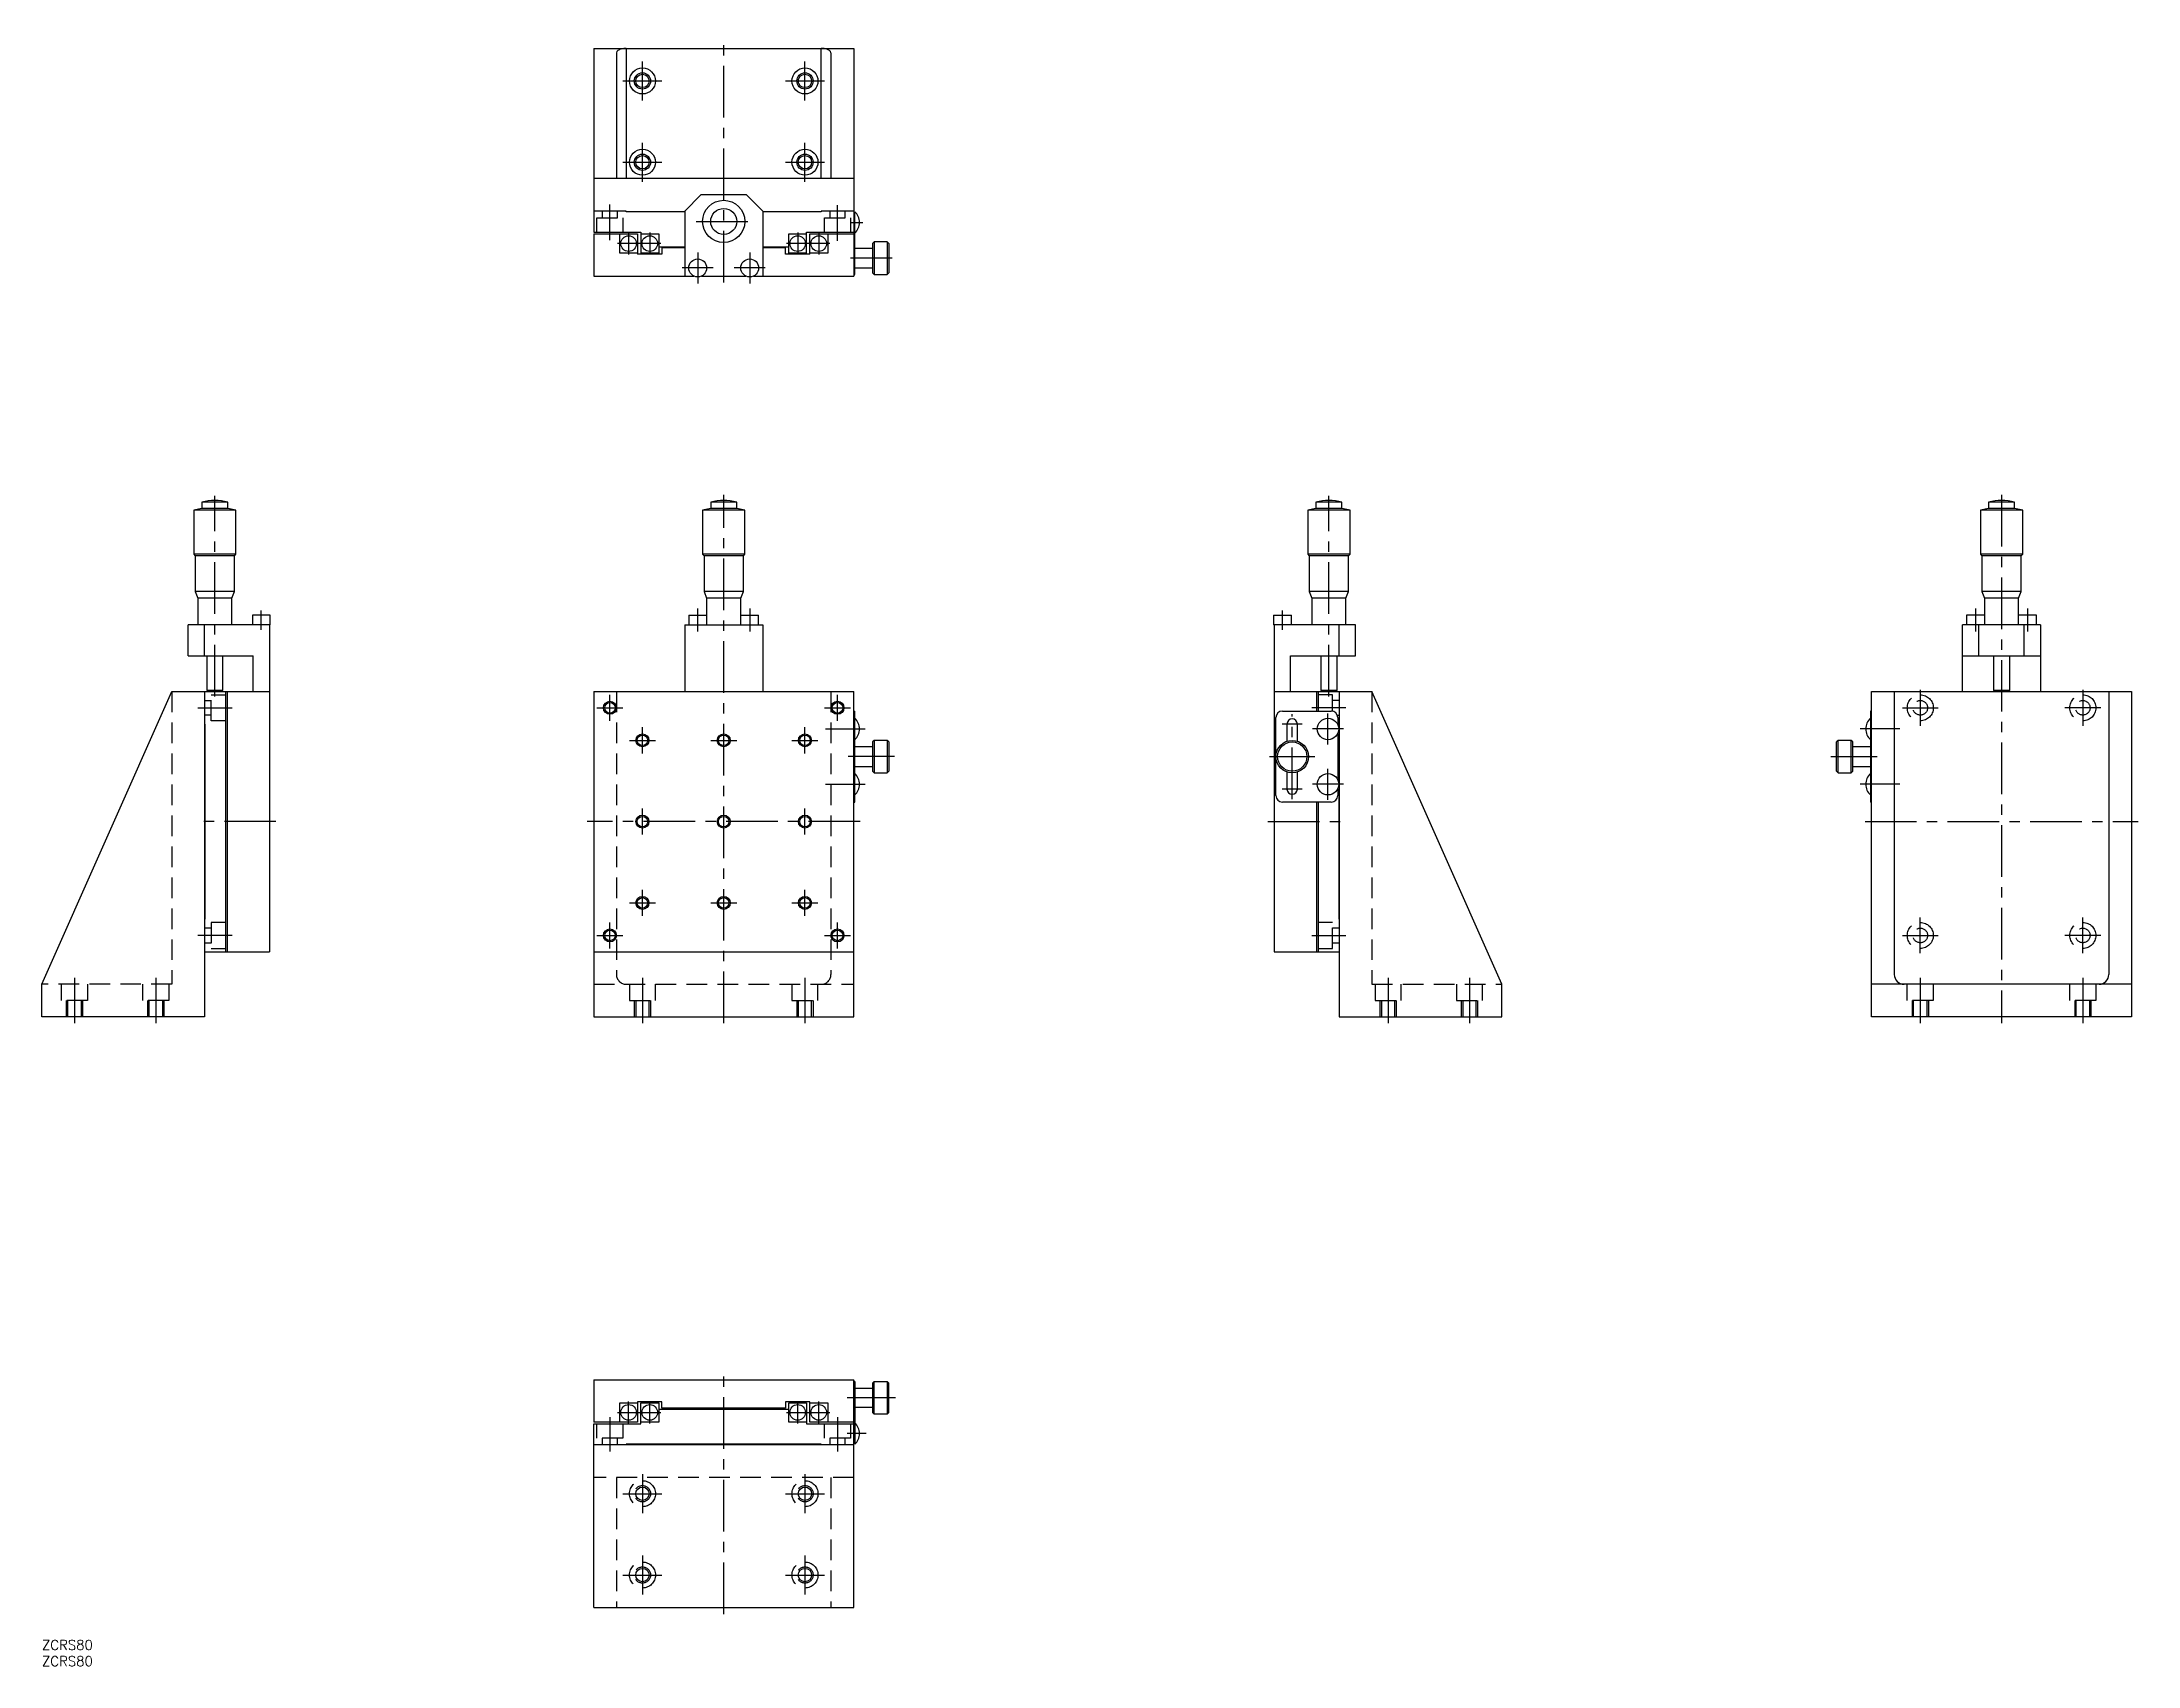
# Model space of a CAD drawing. Extents: x 0 to 645, y -8 to 491.
import ezdxf

# ---------------------------------------------------------------- set-up
doc = ezdxf.new("R2010")
doc.units = 0
doc.header["$LTSCALE"] = 0.5
doc.linetypes.add('CENTER', pattern=[50.8, 31.75, -6.35, 6.35, -6.35])
doc.linetypes.add('DASHED', pattern=[19.05, 12.7, -6.35])
for name, color, linetype in [('MSM_CENTER', 1, 'CENTER'), ('MSM_CONTINUOUS', 7, 'CONTINUOUS'), ('MSM_DASHED', 4, 'DASHED'), ('MSM_NARROW', 5, 'CONTINUOUS'), ('MSM_PART_NUMBER', 7, 'CONTINUOUS')]:
    doc.layers.add(name, color=color, linetype=linetype)
doc.styles.get("Standard").update_dxf_attribs({"font": 'txt.shx', "height": 3, "bigfont": 'bigfont.shx'})

msp = doc.modelspace()

# ---------------------------------------------------------------- linework, layer by layer
at = {"layer": 'MSM_CENTER'}
for p, q in [((209.75, 417.47), (209.75, 491.47)), ((184.75, 473.47), (184.75, 485.47)), ((234.75, 473.47), (234.75, 485.47)), ((178.75, 479.47), (190.75, 479.47)), ((228.75, 479.47), (240.75, 479.47)), ((184.75, 448.47), (184.75, 460.47)), ((234.75, 448.47), (234.75, 460.47)), ((178.75, 454.47), (190.75, 454.47)), ((228.75, 454.47), (240.75, 454.47)), ((174.75, 430.47), (174.75, 441.47)), ((244.75, 430.27), (244.75, 441.27)), ((180.5, 432.86), (180.5, 426.08)), ((187, 432.86), (187, 426.08)), ((201.25, 436.27), (218.25, 436.27)), ((232.5, 432.86), (232.5, 426.08)), ((239, 432.86), (239, 426.08)), ((248.75, 435.97), (252.54, 435.97)), ((190.39, 429.47), (177.11, 429.47)), ((201.75, 426.72), (201.75, 417.22)), ((217.75, 426.72), (217.75, 417.22)), ((242.39, 429.47), (229.11, 429.47)), ((206.5, 421.97), (197, 421.97)), ((222.5, 421.97), (213, 421.97)), ((261.54, 424.97), (248.76, 424.97)), ((53.2, 290.21), (53.2, 351.91)), ((209.75, 189.69), (209.75, 352.19)), ((395.94, 290.21), (395.94, 351.91)), ((602.87, 352.19), (602.87, 189.69)), ((67.5, 310.71), (67.5, 316.66)), ((201.75, 310.19), (201.75, 317.19)), ((217.75, 317.19), (217.75, 310.19)), ((381.64, 310.71), (381.64, 316.66)), ((594.87, 317.19), (594.87, 310.19)), ((610.87, 317.19), (610.87, 310.19)), ((174.75, 282.69), (174.75, 290.69)), ((244.75, 282.69), (244.75, 290.69)), ((577.87, 292.19), (577.87, 281.19)), ((627.87, 292.19), (627.87, 281.19)), ((48, 286.69), (58.5, 286.69)), ((170.75, 286.69), (178.75, 286.69)), ((240.75, 286.69), (248.75, 286.69)), ((384.64, 258.61), (384.64, 284.76)), ((401.14, 286.69), (390.64, 286.69)), ((395.64, 275.41), (395.64, 284.96)), ((572.37, 286.69), (583.37, 286.69)), ((633.37, 286.69), (622.37, 286.69)), ((184.75, 272.69), (184.75, 280.69)), ((234.75, 272.69), (234.75, 280.69)), ((241.06, 280.19), (253.27, 280.19)), ((387.71, 281.69), (381.56, 281.69)), ((400.41, 280.19), (390.86, 280.19)), ((571.55, 280.19), (559.35, 280.19)), ((180.75, 276.69), (188.75, 276.69)), ((205.75, 276.69), (213.75, 276.69)), ((230.75, 276.69), (238.75, 276.69)), ((262.27, 271.69), (248.02, 271.69)), ((377.64, 271.69), (391.64, 271.69)), ((550.35, 271.69), (564.59, 271.69)), ((395.64, 258.41), (395.64, 267.96)), ((241.06, 263.19), (253.27, 263.19)), ((387.71, 261.69), (381.56, 261.69)), ((400.41, 263.19), (390.86, 263.19)), ((571.55, 263.19), (559.35, 263.19)), ((72, 251.69), (48, 251.69)), ((251.75, 251.69), (167.75, 251.69)), ((184.75, 247.69), (184.75, 255.69)), ((234.75, 247.69), (234.75, 255.69)), ((377.14, 251.69), (401.14, 251.69)), ((560.87, 251.69), (644.87, 251.69)), ((180.75, 226.69), (188.75, 226.69)), ((184.75, 222.69), (184.75, 230.69)), ((205.75, 226.69), (213.75, 226.69)), ((230.75, 226.69), (238.75, 226.69)), ((234.75, 222.69), (234.75, 230.69)), ((174.75, 212.69), (174.75, 220.69)), ((244.75, 212.69), (244.75, 220.69)), ((577.87, 211.19), (577.87, 222.19)), ((627.87, 211.19), (627.87, 222.19)), ((58.5, 216.69), (48, 216.69)), ((170.75, 216.69), (178.75, 216.69)), ((240.75, 216.69), (248.75, 216.69)), ((390.64, 216.69), (401.14, 216.69)), ((572.37, 216.69), (583.37, 216.69)), ((633.37, 216.69), (622.37, 216.69)), ((10, 203.69), (10, 189.69)), ((35, 203.69), (35, 189.69)), ((184.75, 203.69), (184.75, 189.69)), ((234.75, 203.69), (234.75, 189.69)), ((414.14, 203.69), (414.14, 189.69)), ((439.14, 203.69), (439.14, 189.69)), ((577.87, 203.69), (577.87, 189.69)), ((627.87, 203.69), (627.87, 189.69)), ((209.75, 8), (209.75, 82)), ((180.5, 66.61), (180.5, 73.39)), ((187, 66.61), (187, 73.39)), ((232.5, 66.61), (232.5, 73.39)), ((239, 66.61), (239, 73.39)), ((262.55, 74.5), (247.75, 74.5)), ((174.75, 68.5), (174.75, 58)), ((177.1, 70), (190.39, 70)), ((229.1, 70), (242.39, 70)), ((244.75, 68.5), (244.75, 58)), ((253.55, 63.5), (247.75, 63.5)), ((184.75, 51), (184.75, 39)), ((234.75, 51), (234.75, 39)), ((178.75, 45), (190.75, 45)), ((228.75, 45), (240.75, 45)), ((184.75, 26), (184.75, 14)), ((234.75, 26), (234.75, 14)), ((178.75, 20), (190.75, 20)), ((228.75, 20), (240.75, 20))]:
    msp.add_line(p, q, dxfattribs=at)
at = {"layer": 'MSM_CONTINUOUS'}
for p, q in [((169.75, 489.47), (249.75, 489.47)), ((169.75, 489.47), (169.75, 432.97)), ((176.75, 488.14), (176.75, 449.47)), ((179.75, 489.47), (179.75, 449.47)), ((239.75, 449.47), (239.75, 489.47)), ((242.75, 488.14), (242.75, 449.47)), ((249.75, 489.47), (249.75, 419.47)), ((249.75, 449.47), (169.75, 449.47)), ((179.75, 439.47), (169.75, 439.47)), ((179.75, 439.27), (179.75, 439.47)), ((197.75, 439.27), (179.75, 439.27)), ((202.75, 444.47), (197.75, 439.47)), ((197.75, 439.47), (197.75, 419.47)), ((216.75, 444.47), (202.75, 444.47)), ((221.75, 439.47), (216.75, 444.47)), ((221.75, 439.47), (221.75, 419.47)), ((239.75, 439.27), (221.75, 439.27)), ((249.75, 439.47), (239.75, 439.47)), ((239.75, 439.47), (239.75, 439.27)), ((249.75, 438.97), (250.05, 438.97)), ((250.05, 419.97), (250.05, 439.27)), ((169.75, 432.97), (184.25, 432.97)), ((169.75, 432.47), (183.25, 432.47)), ((169.75, 432.47), (169.75, 419.47)), ((177.75, 426.47), (177.75, 432.47)), ((183.25, 432.47), (183.25, 426.17)), ((184.25, 432.97), (184.25, 426.47)), ((184.25, 432.47), (189.75, 432.47)), ((189.75, 432.47), (189.75, 426.47)), ((229.75, 432.47), (235.25, 432.47)), ((229.75, 426.47), (229.75, 432.47)), ((235.25, 432.97), (249.75, 432.97)), ((235.25, 426.47), (235.25, 432.97)), ((236.25, 426.17), (236.25, 432.47)), ((236.25, 432.47), (249.75, 432.47)), ((241.75, 432.47), (241.75, 426.47)), ((183.25, 426.47), (177.75, 426.47)), ((190.75, 426.17), (183.25, 426.17)), ((189.75, 426.47), (184.25, 426.47)), ((189.75, 428.47), (197.75, 428.47)), ((190.75, 428.17), (190.75, 426.17)), ((197.75, 428.17), (190.75, 428.17)), ((221.75, 428.47), (229.75, 428.47)), ((228.75, 428.17), (221.75, 428.17)), ((228.75, 426.17), (228.75, 428.17)), ((236.25, 426.17), (228.75, 426.17)), ((235.25, 426.47), (229.75, 426.47)), ((241.75, 426.47), (236.25, 426.47)), ((255.55, 427.97), (250.05, 427.97)), ((256.05, 429.97), (255.55, 429.47)), ((255.55, 429.47), (255.55, 420.47)), ((260.05, 429.97), (256.05, 429.97)), ((256.05, 429.97), (256.05, 419.97)), ((260.55, 429.47), (260.05, 429.97)), ((260.05, 429.97), (260.05, 419.97)), ((260.55, 429.47), (260.55, 420.47)), ((169.75, 419.47), (200.6, 419.47)), ((202.89, 419.47), (216.6, 419.47)), ((218.89, 419.47), (249.75, 419.47)), ((249.75, 419.97), (250.05, 419.97)), ((250.05, 421.97), (255.55, 421.97)), ((255.55, 420.47), (256.05, 419.97)), ((256.05, 419.97), (260.05, 419.97)), ((260.05, 419.97), (260.55, 420.47)), ((49.2, 349.94), (49.2, 347.94)), ((57.2, 349.94), (49.2, 349.94)), ((57.2, 347.94), (57.2, 349.94)), ((205.75, 349.94), (205.75, 347.94)), ((213.75, 349.94), (205.75, 349.94)), ((213.75, 347.94), (213.75, 349.94)), ((391.94, 349.94), (391.94, 347.94)), ((399.94, 349.94), (391.94, 349.94)), ((399.94, 347.94), (399.94, 349.94)), ((598.87, 349.94), (598.87, 347.94)), ((606.87, 349.94), (598.87, 349.94)), ((606.87, 347.94), (606.87, 349.94)), ((49.2, 347.94), (46.7, 347.44)), ((46.7, 347.44), (46.7, 333.94)), ((59.7, 347.44), (46.7, 347.44)), ((57.2, 347.94), (49.2, 347.94)), ((59.7, 347.44), (57.2, 347.94)), ((59.7, 333.94), (59.7, 347.44)), ((205.75, 347.94), (203.25, 347.44)), ((203.25, 347.44), (203.25, 333.94)), ((216.25, 347.44), (203.25, 347.44)), ((213.75, 347.94), (205.75, 347.94)), ((216.25, 347.44), (213.75, 347.94)), ((216.25, 333.94), (216.25, 347.44)), ((391.94, 347.94), (389.44, 347.44)), ((389.44, 347.44), (389.44, 333.94)), ((402.44, 347.44), (389.44, 347.44)), ((399.94, 347.94), (391.94, 347.94)), ((402.44, 347.44), (399.94, 347.94)), ((402.44, 333.94), (402.44, 347.44)), ((598.87, 347.94), (596.37, 347.44)), ((596.37, 347.44), (596.37, 333.94)), ((609.37, 347.44), (596.37, 347.44)), ((606.87, 347.94), (598.87, 347.94)), ((609.37, 347.44), (606.87, 347.94)), ((609.37, 333.94), (609.37, 347.44)), ((46.7, 333.94), (47.15, 333.44)), ((59.7, 333.94), (46.7, 333.94)), ((47.15, 333.44), (47.15, 322.44)), ((59.25, 333.44), (47.15, 333.44)), ((59.25, 333.44), (59.7, 333.94)), ((59.25, 322.44), (59.25, 333.44)), ((203.25, 333.94), (203.7, 333.44)), ((216.25, 333.94), (203.25, 333.94)), ((203.7, 333.44), (203.7, 322.44)), ((215.8, 333.44), (203.7, 333.44)), ((215.8, 333.44), (216.25, 333.94)), ((215.8, 322.44), (215.8, 333.44)), ((389.44, 333.94), (389.89, 333.44)), ((402.44, 333.94), (389.44, 333.94)), ((389.89, 333.44), (389.89, 322.44)), ((401.99, 333.44), (389.89, 333.44)), ((401.99, 333.44), (402.44, 333.94)), ((401.99, 322.44), (401.99, 333.44)), ((596.37, 333.94), (596.82, 333.44)), ((609.37, 333.94), (596.37, 333.94)), ((596.82, 333.44), (596.82, 322.44)), ((608.92, 333.44), (596.82, 333.44)), ((608.92, 333.44), (609.37, 333.94)), ((608.92, 322.44), (608.92, 333.44)), ((47.15, 322.44), (47.95, 320.44)), ((59.25, 322.44), (47.15, 322.44)), ((58.45, 320.44), (59.25, 322.44)), ((203.7, 322.44), (204.5, 320.44)), ((215.8, 322.44), (203.7, 322.44)), ((215, 320.44), (215.8, 322.44)), ((389.89, 322.44), (390.69, 320.44)), ((401.99, 322.44), (389.89, 322.44)), ((401.19, 320.44), (401.99, 322.44)), ((596.82, 322.44), (597.62, 320.44)), ((608.92, 322.44), (596.82, 322.44)), ((608.12, 320.44), (608.92, 322.44)), ((47.95, 320.44), (47.95, 312.19)), ((58.45, 320.44), (47.95, 320.44)), ((58.45, 312.19), (58.45, 320.44)), ((204.5, 320.44), (204.5, 312.19)), ((215, 320.44), (204.5, 320.44)), ((215, 312.19), (215, 320.44)), ((390.69, 320.44), (390.69, 312.19)), ((401.19, 320.44), (390.69, 320.44)), ((401.19, 312.19), (401.19, 320.44)), ((597.62, 320.44), (597.62, 312.19)), ((608.12, 320.44), (597.62, 320.44)), ((608.12, 312.19), (608.12, 320.44)), ((45, 302.69), (45, 312.19)), ((70.25, 312.19), (45, 312.19)), ((50, 302.69), (50, 312.19)), ((64.75, 315.19), (64.75, 312.19)), ((70.25, 315.19), (64.75, 315.19)), ((70, 312.19), (70, 211.69)), ((70.25, 312.19), (70.25, 315.19)), ((197.75, 312.19), (197.75, 291.69)), ((197.75, 312.19), (221.75, 312.19)), ((199, 315.19), (199, 312.19)), ((199, 315.19), (204.5, 315.19)), ((215, 315.19), (220.5, 315.19)), ((220.5, 312.19), (220.5, 315.19)), ((221.75, 312.19), (221.75, 291.69)), ((378.89, 315.19), (378.89, 312.19)), ((378.89, 315.19), (384.39, 315.19)), ((404.14, 312.19), (378.89, 312.19)), ((379.14, 312.19), (379.14, 211.69)), ((384.39, 312.19), (384.39, 315.19)), ((399.14, 302.69), (399.14, 312.19)), ((404.14, 302.69), (404.14, 312.19)), ((590.87, 291.69), (590.87, 312.19)), ((614.87, 312.19), (590.87, 312.19)), ((597.62, 315.19), (592.12, 315.19)), ((592.12, 315.19), (592.12, 312.19)), ((595.87, 302.69), (595.87, 312.19)), ((613.62, 315.19), (608.12, 315.19)), ((609.87, 302.69), (609.87, 312.19)), ((613.62, 312.19), (613.62, 315.19)), ((614.87, 312.19), (614.87, 291.69)), ((45, 302.69), (65, 302.69)), ((50.7, 302.69), (50.7, 292.06)), ((55.7, 292.06), (55.7, 302.69)), ((65, 291.69), (65, 302.69)), ((384.14, 291.69), (384.14, 302.69)), ((384.14, 302.69), (404.14, 302.69)), ((393.44, 302.69), (393.44, 292.06)), ((398.44, 292.06), (398.44, 302.69)), ((590.87, 302.69), (614.87, 302.69)), ((600.37, 302.69), (600.37, 292.06)), ((605.37, 292.06), (605.37, 302.69)), ((0, 201.69), (40, 291.69)), ((40, 291.69), (70, 291.69)), ((50, 291.69), (50, 191.69)), ((55.7, 292.06), (50.7, 292.06)), ((56.5, 291.69), (56.5, 211.69)), ((57, 291.69), (57, 211.69)), ((169.75, 291.69), (249.75, 291.69)), ((169.75, 291.69), (169.75, 191.69)), ((249.75, 191.69), (249.75, 291.69)), ((379.14, 291.69), (409.14, 291.69)), ((392.14, 291.69), (392.14, 285.69)), ((392.64, 291.69), (392.64, 285.69)), ((398.44, 292.06), (393.44, 292.06)), ((399.14, 291.69), (399.14, 191.69)), ((449.14, 201.69), (409.14, 291.69)), ((562.87, 291.69), (642.87, 291.69)), ((562.87, 191.69), (562.87, 291.69)), ((569.87, 291.69), (569.87, 204.69)), ((605.37, 292.06), (600.37, 292.06)), ((635.87, 291.69), (635.87, 204.69)), ((642.87, 291.69), (642.87, 191.69)), ((249.75, 285.69), (250.05, 285.69)), ((250.05, 257.69), (250.05, 285.69)), ((381.64, 285.69), (396.64, 285.69)), ((562.87, 285.69), (562.57, 285.69)), ((562.57, 285.69), (562.57, 257.69)), ((50.2, 281.69), (50, 281.69)), ((50.2, 223.19), (50.2, 281.69)), ((379.64, 259.69), (379.64, 283.69)), ((383.04, 281.69), (383.04, 276.42)), ((386.24, 276.42), (386.24, 281.69)), ((398.64, 283.69), (398.64, 281.56)), ((398.64, 278.81), (398.64, 264.56)), ((398.94, 281.69), (398.94, 221.69)), ((399.14, 281.69), (398.94, 281.69)), ((255.55, 274.69), (250.05, 274.69)), ((256.05, 276.69), (255.55, 276.19)), ((255.55, 276.19), (255.55, 267.19)), ((260.05, 276.69), (256.05, 276.69)), ((256.05, 276.69), (256.05, 266.69)), ((260.55, 276.19), (260.05, 276.69)), ((260.05, 276.69), (260.05, 266.69)), ((260.55, 276.19), (260.55, 267.19)), ((552.57, 276.69), (552.07, 276.19)), ((552.07, 267.19), (552.07, 276.19)), ((556.57, 276.69), (552.57, 276.69)), ((552.57, 266.69), (552.57, 276.69)), ((557.07, 276.19), (556.57, 276.69)), ((556.57, 266.69), (556.57, 276.69)), ((557.07, 267.19), (557.07, 276.19)), ((562.57, 274.69), (557.07, 274.69)), ((250.05, 268.69), (255.55, 268.69)), ((255.55, 267.19), (256.05, 266.69)), ((256.05, 266.69), (260.05, 266.69)), ((260.05, 266.69), (260.55, 267.19)), ((383.04, 266.95), (383.04, 261.69)), ((386.24, 261.69), (386.24, 266.95)), ((552.07, 267.19), (552.57, 266.69)), ((552.57, 266.69), (556.57, 266.69)), ((556.57, 266.69), (557.07, 267.19)), ((557.07, 268.69), (562.57, 268.69)), ((398.64, 261.81), (398.64, 259.69)), ((249.75, 257.69), (250.05, 257.69)), ((396.64, 257.69), (381.64, 257.69)), ((392.14, 257.69), (392.14, 211.69)), ((392.64, 257.69), (392.64, 211.69)), ((562.87, 257.69), (562.57, 257.69)), ((50, 221.69), (50.2, 221.69)), ((50.2, 221.69), (50.2, 223.19)), ((398.94, 221.69), (399.14, 221.69)), ((50, 211.69), (70, 211.69)), ((169.75, 211.69), (249.75, 211.69)), ((379.14, 211.69), (399.14, 211.69)), ((0, 191.69), (0, 201.69)), ((449.14, 191.69), (449.14, 201.69)), ((642.87, 201.69), (562.87, 201.69)), ((50, 191.69), (0, 191.69)), ((169.75, 191.69), (249.75, 191.69)), ((399.14, 191.69), (449.14, 191.69)), ((642.87, 191.69), (562.87, 191.69)), ((169.75, 80), (249.75, 80)), ((169.75, 80), (169.75, 67)), ((249.75, 10), (249.75, 80)), ((250.05, 79.5), (249.75, 79.5)), ((250.05, 79.5), (250.05, 60.2)), ((250.05, 77.5), (255.55, 77.5)), ((255.55, 79), (256.05, 79.5)), ((255.55, 79), (255.55, 70)), ((256.05, 69.5), (256.05, 79.5)), ((256.05, 79.5), (260.05, 79.5)), ((260.05, 79.5), (260.05, 69.5)), ((260.05, 79.5), (260.55, 79)), ((260.55, 70), (260.55, 79)), ((177.75, 67), (177.75, 73)), ((177.75, 73), (183.25, 73)), ((190.75, 73.3), (183.25, 73.3)), ((183.25, 73.3), (183.25, 67)), ((184.25, 66.5), (184.25, 73)), ((184.25, 73), (189.75, 73)), ((189.75, 73), (189.75, 71)), ((189.75, 73), (189.75, 67)), ((189.75, 71), (229.75, 71)), ((190.75, 71.3), (190.75, 73.3)), ((228.75, 71.3), (190.75, 71.3)), ((197.75, 71.3), (197.75, 71)), ((221.75, 71.3), (221.75, 71)), ((236.25, 73.3), (228.75, 73.3)), ((228.75, 73.3), (228.75, 71.3)), ((229.75, 71), (229.75, 73)), ((229.75, 73), (235.25, 73)), ((229.75, 67), (229.75, 73)), ((235.25, 73), (235.25, 66.5)), ((236.25, 67), (236.25, 73.3)), ((236.25, 73), (241.75, 73)), ((241.75, 73), (241.75, 67)), ((255.55, 71.5), (250.05, 71.5)), ((183.25, 67), (169.75, 67)), ((169.75, 66.5), (184.25, 66.5)), ((169.75, 10), (169.75, 66.5)), ((189.75, 67), (184.25, 67)), ((235.25, 67), (229.75, 67)), ((235.25, 66.5), (249.75, 66.5)), ((249.75, 67), (236.25, 67)), ((256.05, 69.5), (255.55, 70)), ((260.05, 69.5), (256.05, 69.5)), ((260.55, 70), (260.05, 69.5)), ((249.75, 60), (169.75, 60)), ((239.75, 60.2), (179.75, 60.2)), ((179.75, 60.2), (179.75, 60)), ((239.75, 60), (239.75, 60.2)), ((249.75, 60.5), (250.05, 60.5)), ((169.75, 10), (249.75, 10))]:
    msp.add_line(p, q, dxfattribs=at)
for centre, radius in [((184.75, 479.47), 4), ((184.75, 479.47), 2.05), ((234.75, 479.47), 4), ((234.75, 479.47), 2.05), ((184.75, 454.47), 4), ((234.75, 454.47), 4), ((184.75, 454.47), 2.05), ((234.75, 454.47), 2.05), ((209.75, 436.27), 6.5), ((209.75, 436.27), 4), ((180.5, 429.47), 2.4), ((187, 429.47), 2.4), ((232.5, 429.47), 2.4), ((239, 429.47), 2.4), ((201.75, 421.97), 2.75), ((217.75, 421.97), 2.75), ((174.75, 286.69), 1.62), ((244.75, 286.69), 1.62), ((184.75, 276.69), 1.62), ((209.75, 276.69), 1.62), ((234.75, 276.69), 1.62), ((395.64, 280.19), 3.3), ((384.64, 271.69), 5), ((384.64, 271.69), 4.5), ((395.64, 263.19), 3.3), ((184.75, 251.69), 1.62), ((209.75, 251.69), 1.62), ((234.75, 251.69), 1.62), ((184.75, 226.69), 1.62), ((209.75, 226.69), 1.62), ((234.75, 226.69), 1.62), ((174.75, 216.69), 1.62), ((244.75, 216.69), 1.62), ((180.5, 70), 2.4), ((187, 70), 2.4), ((232.5, 70), 2.4), ((239, 70), 2.4), ((184.75, 45), 2.05), ((234.75, 45), 2.05), ((184.75, 20), 2.05), ((234.75, 20), 2.05)]:
    msp.add_circle(centre, radius, dxfattribs=at)
for centre, radius, start, end in [((177.66, 488.05), 0.918, 120.89746, 174.30681), ((178.94, 486.23), 3.14, 102.15835, 123.9958), ((179.7, 483.5), 5.97, 89.56573, 103.74442), ((239.82, 484.72), 4.75, 83.85821, 90.92781), ((239.88, 483.96), 5.51, 72.79184, 85.30827), ((240.63, 486.37), 2.98, 55.81223, 72.83143), ((241.82, 488.04), 0.927, 5.96413, 58.8316), ((247.17, 435.97), 4.38, 311.11209, 48.88791), ((53.2, 334.19), 16.25, 75.74997, 104.25003), ((209.75, 334.19), 16.25, 75.74997, 104.25003), ((395.94, 334.19), 16.25, 75.74997, 104.25003), ((602.87, 334.19), 16.25, 75.74997, 104.25003), ((53.2, 300.32), 8.63, 253.16267, 286.83733), ((395.94, 300.32), 8.63, 253.16267, 286.83733), ((602.87, 300.32), 8.63, 253.16267, 286.83733), ((381.64, 283.69), 2, 90, 180), ((396.64, 283.69), 2, 0, 90), ((247.17, 280.19), 4.38, 311.11209, 48.88791), ((384.64, 281.69), 1.6, 0, 180), ((565.45, 280.19), 4.38, 131.11209, 228.88791), ((247.17, 263.19), 4.38, 311.11209, 48.88791), ((565.45, 263.19), 4.38, 131.11209, 228.88791), ((381.64, 259.69), 2, 180, 270), ((384.64, 261.69), 1.6, 180, 0), ((396.64, 259.69), 2, 270, 0), ((572.87, 204.69), 3, 180, 270), ((632.87, 204.69), 3, 270, 0), ((247.17, 63.5), 4.38, 311.11209, 48.88791)]:
    msp.add_arc(centre, radius, start, end, dxfattribs=at)
at = {"layer": 'MSM_DASHED'}
for p, q in [((172.5, 437.37), (172.5, 439.47)), ((177, 439.47), (177, 437.37)), ((242.5, 437.37), (242.5, 439.47)), ((247, 439.47), (247, 437.37)), ((170.75, 437.37), (178.75, 437.37)), ((170.75, 432.97), (170.75, 437.37)), ((178.75, 437.37), (178.75, 432.97)), ((240.75, 437.37), (248.75, 437.37)), ((240.75, 432.97), (240.75, 437.37)), ((248.75, 437.37), (248.75, 432.97)), ((40, 291.69), (40, 201.69)), ((52.1, 282.69), (52.1, 290.69)), ((52.1, 290.69), (56.5, 290.69)), ((176.75, 291.69), (176.75, 204.69)), ((242.75, 291.69), (242.75, 204.69)), ((397.04, 290.69), (392.64, 290.69)), ((397.04, 285.65), (397.04, 290.69)), ((409.14, 291.69), (409.14, 201.69)), ((50, 288.94), (52.1, 288.94)), ((52.1, 284.44), (50, 284.44)), ((399.14, 288.94), (397.04, 288.94)), ((398.49, 284.44), (399.14, 284.44)), ((56.5, 282.69), (52.1, 282.69)), ((52.1, 220.69), (52.1, 212.69)), ((56.5, 220.69), (52.1, 220.69)), ((397.04, 220.69), (392.64, 220.69)), ((397.04, 212.69), (397.04, 220.69)), ((52.1, 218.94), (50, 218.94)), ((50, 214.44), (52.1, 214.44)), ((399.14, 218.94), (397.04, 218.94)), ((397.04, 214.44), (399.14, 214.44)), ((52.1, 212.69), (56.5, 212.69)), ((392.64, 212.69), (397.04, 212.69)), ((40, 201.69), (0, 201.69)), ((6, 196.69), (6, 201.69)), ((14, 201.69), (14, 196.69)), ((31, 196.69), (31, 201.69)), ((39, 201.69), (39, 196.69)), ((169.75, 201.69), (249.75, 201.69)), ((180.75, 201.69), (180.75, 196.69)), ((188.75, 196.69), (188.75, 201.69)), ((230.75, 201.69), (230.75, 196.69)), ((238.75, 196.69), (238.75, 201.69)), ((409.14, 201.69), (449.14, 201.69)), ((410.14, 201.69), (410.14, 196.69)), ((418.14, 196.69), (418.14, 201.69)), ((435.14, 201.69), (435.14, 196.69)), ((443.14, 196.69), (443.14, 201.69)), ((573.87, 196.69), (573.87, 201.69)), ((581.87, 201.69), (581.87, 196.69)), ((623.87, 196.69), (623.87, 201.69)), ((631.87, 201.69), (631.87, 196.69)), ((14, 196.69), (6, 196.69)), ((7.5, 196.69), (7.5, 191.69)), ((7.95, 191.69), (7.95, 196.69)), ((12.05, 196.69), (12.05, 191.69)), ((12.5, 196.69), (12.5, 191.69)), ((39, 196.69), (31, 196.69)), ((32.5, 196.69), (32.5, 191.69)), ((32.95, 191.69), (32.95, 196.69)), ((37.05, 196.69), (37.05, 191.69)), ((37.5, 196.69), (37.5, 191.69)), ((180.75, 196.69), (188.75, 196.69)), ((182.25, 196.69), (182.25, 191.69)), ((182.7, 196.69), (182.7, 191.69)), ((186.8, 191.69), (186.8, 196.69)), ((187.25, 196.69), (187.25, 191.69)), ((230.75, 196.69), (238.75, 196.69)), ((232.25, 196.69), (232.25, 191.69)), ((232.7, 196.69), (232.7, 191.69)), ((236.8, 191.69), (236.8, 196.69)), ((237.25, 196.69), (237.25, 191.69)), ((410.14, 196.69), (418.14, 196.69)), ((411.64, 196.69), (411.64, 191.69)), ((412.09, 196.69), (412.09, 191.69)), ((416.19, 191.69), (416.19, 196.69)), ((416.64, 196.69), (416.64, 191.69)), ((435.14, 196.69), (443.14, 196.69)), ((436.64, 196.69), (436.64, 191.69)), ((437.09, 196.69), (437.09, 191.69)), ((441.19, 191.69), (441.19, 196.69)), ((441.64, 196.69), (441.64, 191.69)), ((581.87, 196.69), (573.87, 196.69)), ((575.37, 196.69), (575.37, 191.69)), ((575.82, 191.69), (575.82, 196.69)), ((579.92, 196.69), (579.92, 191.69)), ((580.37, 196.69), (580.37, 191.69)), ((631.87, 196.69), (623.87, 196.69)), ((625.37, 196.69), (625.37, 191.69)), ((625.82, 191.69), (625.82, 196.69)), ((629.92, 196.69), (629.92, 191.69)), ((630.37, 196.69), (630.37, 191.69)), ((170.75, 62.1), (170.75, 66.5)), ((178.75, 66.5), (178.75, 62.1)), ((240.75, 62.1), (240.75, 66.5)), ((248.75, 66.5), (248.75, 62.1)), ((178.75, 62.1), (170.75, 62.1)), ((172.5, 60), (172.5, 62.1)), ((177, 62.1), (177, 60)), ((248.75, 62.1), (240.75, 62.1)), ((242.5, 60), (242.5, 62.1)), ((247, 62.1), (247, 60)), ((249.75, 50), (169.75, 50)), ((176.75, 50), (176.75, 10)), ((242.75, 50), (242.75, 10))]:
    msp.add_line(p, q, dxfattribs=at)
for centre, radius in [((577.87, 286.69), 4), ((627.87, 286.69), 4), ((577.87, 286.69), 2.25), ((627.87, 286.69), 2.25), ((577.87, 216.69), 4), ((627.87, 216.69), 4), ((577.87, 216.69), 2.25), ((627.87, 216.69), 2.25), ((184.75, 45), 4), ((184.75, 45), 2.5), ((234.75, 45), 4), ((234.75, 45), 2.5), ((184.75, 20), 4), ((184.75, 20), 2.5), ((234.75, 20), 4), ((234.75, 20), 2.5)]:
    msp.add_circle(centre, radius, dxfattribs=at)
for centre, start, end in [((179.75, 204.69), 180, 270), ((239.75, 204.69), 270, 0)]:
    msp.add_arc(centre, 3, start, end, dxfattribs=at)
at = {"layer": 'MSM_NARROW'}
for centre, radius in [((184.75, 479.47), 2.5), ((234.75, 479.47), 2.5), ((184.75, 454.47), 2.5), ((234.75, 454.47), 2.5), ((174.75, 286.69), 2), ((244.75, 286.69), 2), ((184.75, 276.69), 2), ((209.75, 276.69), 2), ((234.75, 276.69), 2), ((184.75, 251.69), 2), ((209.75, 251.69), 2), ((234.75, 251.69), 2), ((184.75, 226.69), 2), ((209.75, 226.69), 2), ((234.75, 226.69), 2), ((174.75, 216.69), 2), ((244.75, 216.69), 2)]:
    msp.add_circle(centre, radius, dxfattribs=at)

# ---------------------------------------------------------------- texts
at = {"layer": 'MSM_PART_NUMBER'}
for p in [(0, -3), (0, -8)]:
    msp.add_text('ZCRS80', height=3, dxfattribs=at).set_placement(p)

doc.saveas('drawing.dxf')
